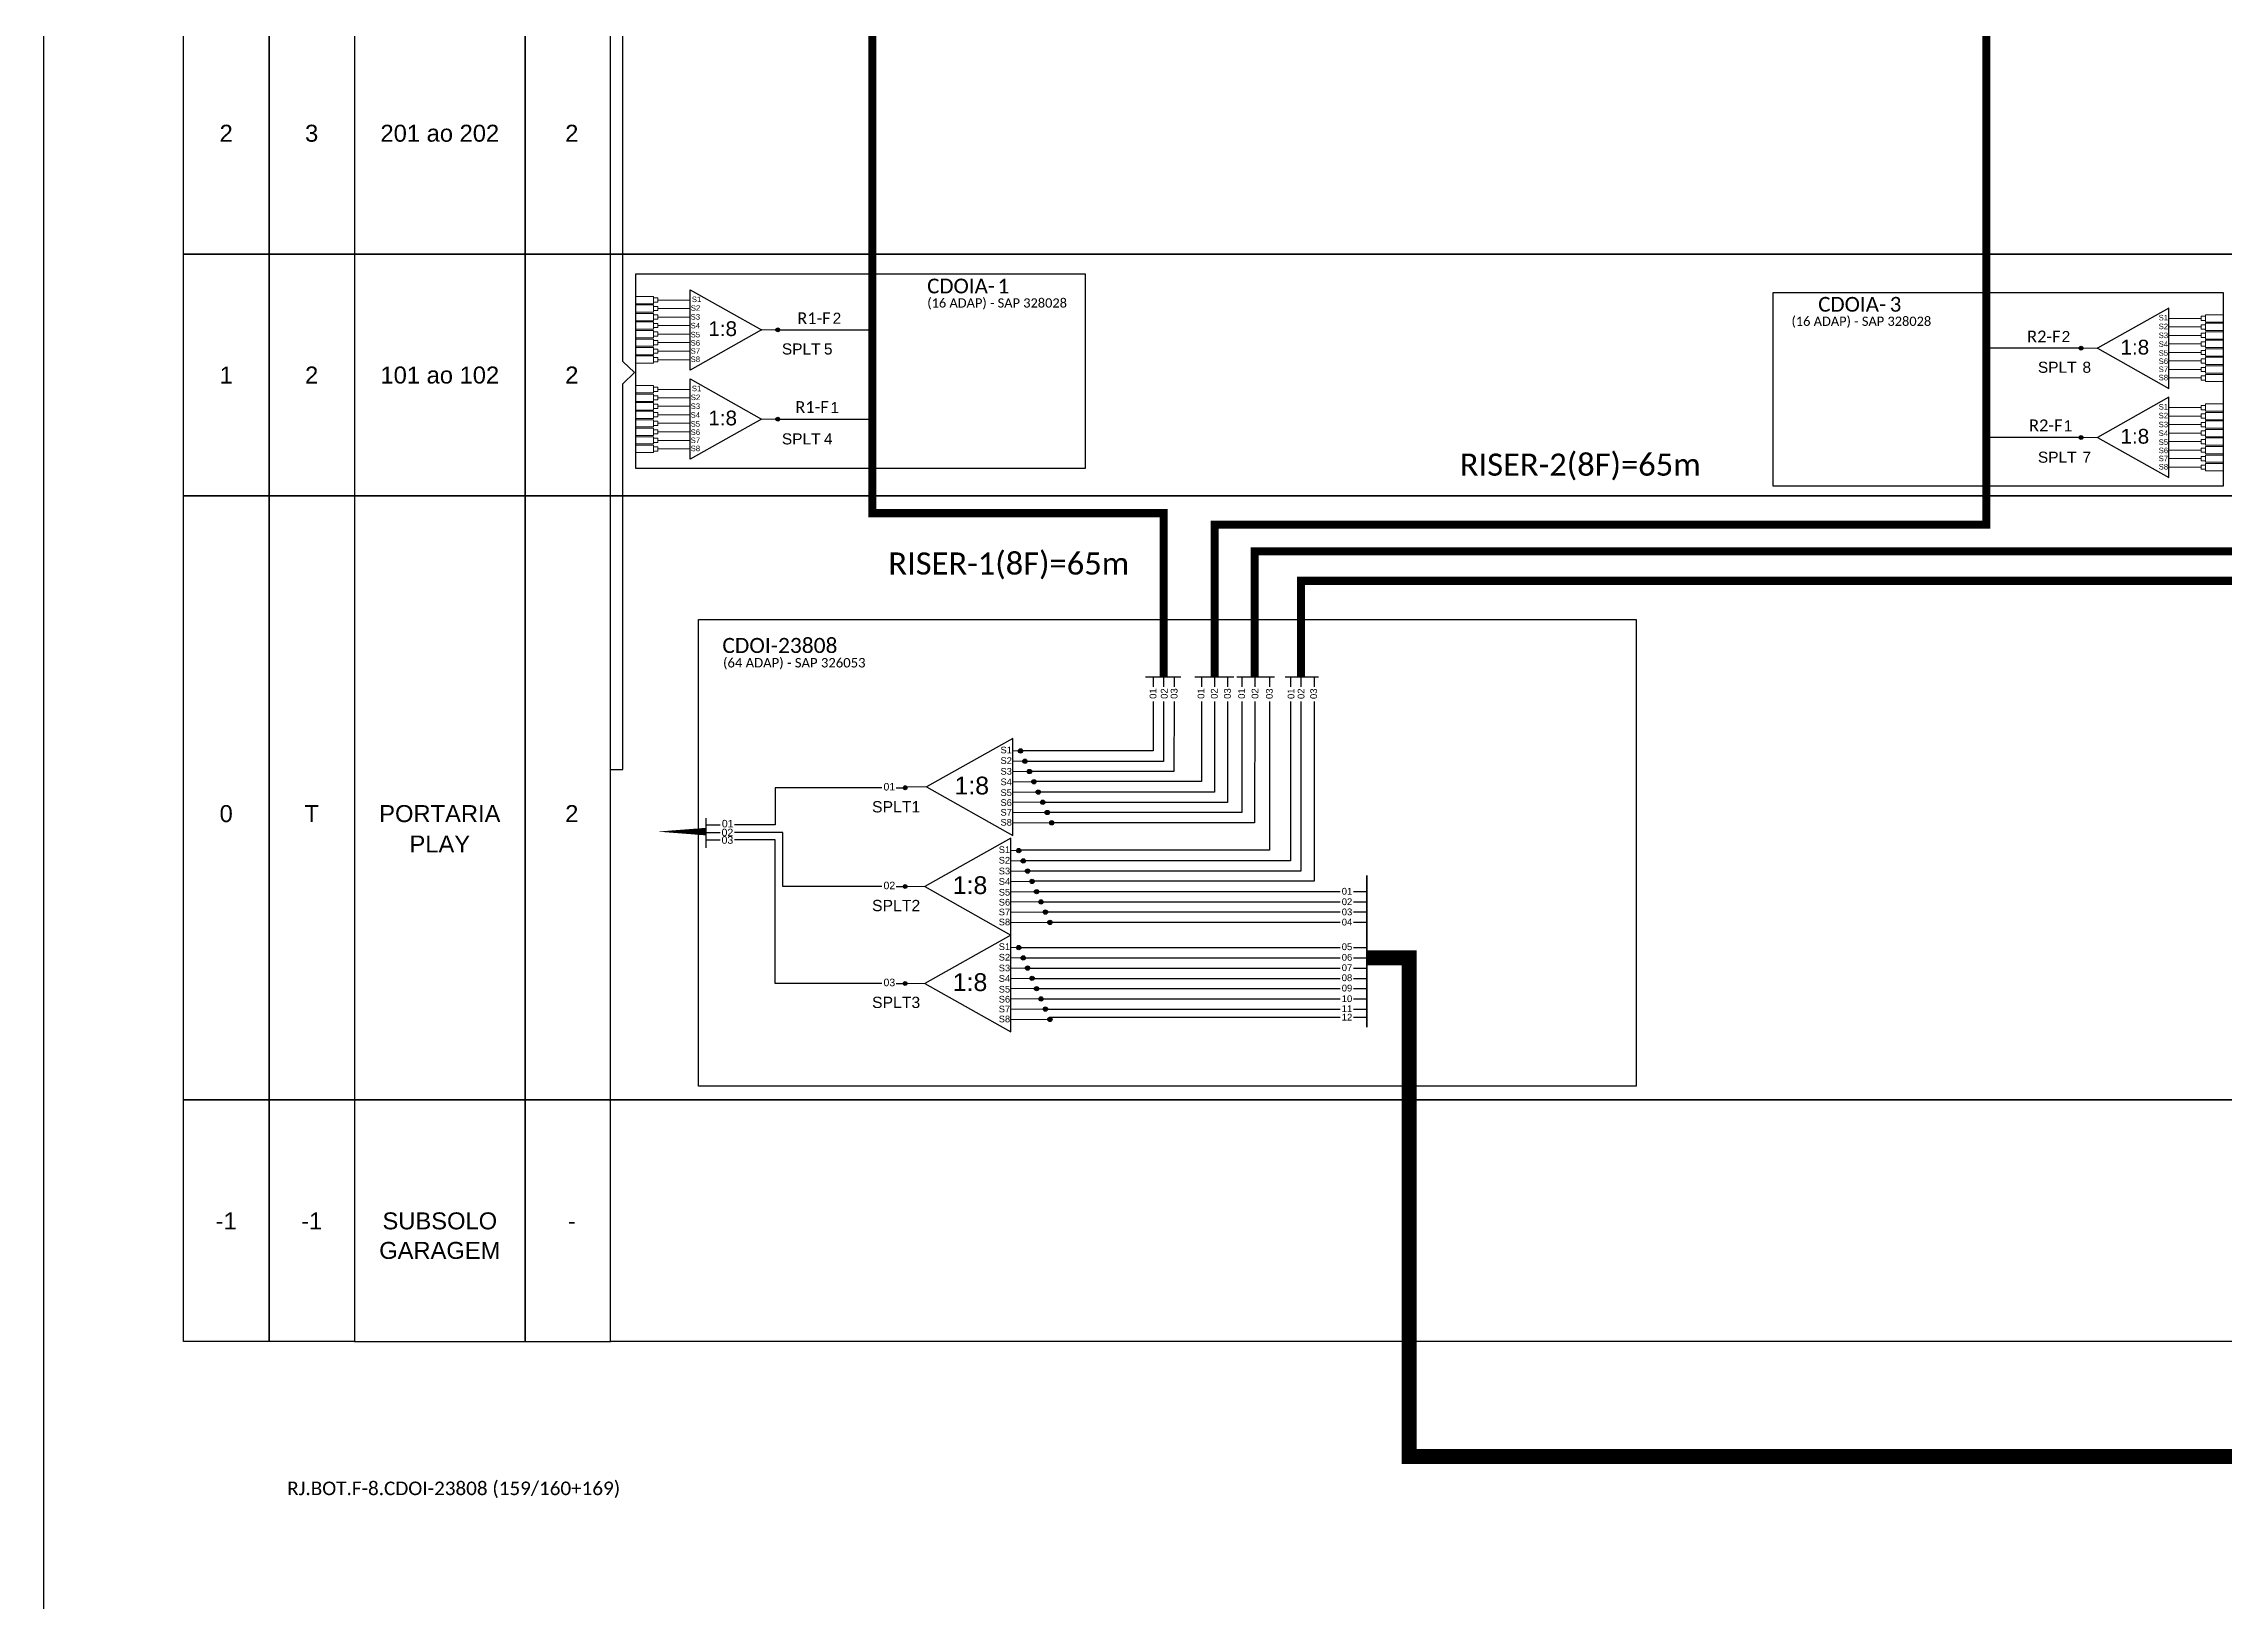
# Model space of a CAD drawing. Extents: x -89 to 749, y -559 to 1299.
# Drawn here: x -89.3 to 58.4, y -320.6 to -215.1 of the extents above; entities that cross this region are included whole.
import ezdxf
from ezdxf.enums import TextEntityAlignment as Align

# ---------------------------------------------------------------- set-up
doc = ezdxf.new("R2010")
doc.units = 0
doc.styles.add('ARIAL', font='arial.ttf')
doc.styles.add('WMF-Calibri0', font='CALIBRI.TTF')

# ---------------------------------------------------------------- blocks, each defined once
blk = doc.blocks.new('SPLT_1-8_DIV_DIR')
h = blk.add_hatch(color=3)
h.dxf.hatch_style = 1
edge = h.paths.add_edge_path()
edge.add_arc((12.77, 4.04), 0.242, 0, 360)
h = blk.add_hatch(color=3)
h.dxf.hatch_style = 1
edge = h.paths.add_edge_path()
edge.add_arc((13.27, 2.88), 0.242, 0, 360)
h = blk.add_hatch(color=3)
h.dxf.hatch_style = 1
edge = h.paths.add_edge_path()
edge.add_arc((13.77, 1.73), 0.242, 0, 360)
h = blk.add_hatch(color=3)
h.dxf.hatch_style = 1
edge = h.paths.add_edge_path()
edge.add_arc((14.27, 0.58), 0.242, 0, 360)
h = blk.add_hatch(color=3)
h.dxf.hatch_style = 1
edge = h.paths.add_edge_path()
edge.add_arc((14.77, -0.58), 0.242, 0, 360)
h = blk.add_hatch(color=3)
h.dxf.hatch_style = 1
edge = h.paths.add_edge_path()
edge.add_arc((15.27, -1.73), 0.242, 0, 360)
h = blk.add_hatch(color=3)
h.dxf.hatch_style = 1
edge = h.paths.add_edge_path()
edge.add_arc((15.77, -2.88), 0.242, 0, 360)
h = blk.add_hatch(color=3)
h.dxf.hatch_style = 1
edge = h.paths.add_edge_path()
edge.add_arc((16.27, -4.04), 0.242, 0, 360)
at = {"color": 1}
blk.add_lwpolyline([(11.89, 5.45), (2.22, 0), (11.89, -5.45), (11.89, 5.45)], dxfattribs=at)
at = {"color": 7, "lineweight": 0}
for points in [[(12.77, 4.04), (11.89, 4.04)], [(11.89, 2.88), (13.27, 2.88)], [(11.89, 1.73), (13.77, 1.73)], [(11.89, 0.58), (14.27, 0.58)], [(11.89, -0.58), (14.77, -0.58)], [(11.89, -1.73), (15.27, -1.73)], [(11.89, -2.88), (15.77, -2.88)], [(11.89, -4.04), (16.27, -4.04)]]:
    blk.add_lwpolyline(points, dxfattribs=at)
at = {"color": 1, "lineweight": 0}
blk.add_lwpolyline([(2.22, 0), (0, 0)], dxfattribs=at)
at = {"color": 3}
for centre in [(12.77, 4.04), (13.27, 2.88), (13.77, 1.73), (14.27, 0.58), (14.77, -0.58), (15.27, -1.73), (15.77, -2.88), (16.27, -4.04)]:
    blk.add_circle(centre, 0.242, dxfattribs=at)
at = {"color": 1, "style": 'ARIAL'}
for s, height, p in [('S1', 0.75, (10.52, 3.77)), ('S2', 0.75, (10.52, 2.58)), ('1:8', 2, (5.35, -0.85)), ('S3', 0.75, (10.52, 1.37)), ('S4', 0.75, (10.52, 0.19)), ('S5', 0.75, (10.52, -1.02)), ('S6', 0.75, (10.52, -2.14)), ('S7', 0.75, (10.52, -3.24)), ('S8', 0.75, (10.52, -4.36))]:
    blk.add_text(s, height=height, dxfattribs=at).set_placement(p)
blk = doc.blocks.new('SPLT_1-8_SC-APC')
at = {"color": 1}
blk.add_lwpolyline([(-7.37, -2.1), (-17.04, -7.55), (-7.37, -13), (-7.37, -2.1)], dxfattribs=at)
at = {"color": 3, "lineweight": 0}
for points in [[(-2.99, -3.51), (-7.37, -3.51)], [(-7.37, -4.66), (-2.99, -4.66)], [(-7.37, -5.82), (-2.99, -5.82)], [(-2.41, -3.02), (-2.41, -4)], [(-2.41, -3.02), (0, -3.02)], [(-2.41, -4), (0, -4)], [(-2.41, -4.17), (-2.41, -5.16)], [(-2.41, -4.17), (0, -4.17)], [(-2.41, -5.16), (0, -5.16)], [(-2.41, -5.32), (-2.41, -6.31)], [(-2.41, -5.32), (0, -5.32)], [(-7.37, -6.97), (-2.99, -6.97)], [(-7.37, -8.12), (-2.99, -8.12)], [(-2.41, -6.31), (0, -6.31)], [(-2.41, -6.48), (-2.41, -7.46)], [(-2.41, -6.48), (0, -6.48)], [(-2.41, -7.46), (0, -7.46)], [(-2.41, -7.63), (-2.41, -8.62)], [(-2.41, -7.63), (0, -7.63)], [(-2.41, -8.62), (0, -8.62)], [(-2.41, -8.78), (-2.41, -9.77)], [(-2.41, -8.78), (0, -8.78)], [(-7.37, -9.28), (-2.99, -9.28)], [(-7.37, -10.43), (-2.99, -10.43)], [(-7.37, -11.58), (-2.99, -11.58)], [(-2.41, -9.77), (0, -9.77)], [(-2.41, -9.94), (-2.41, -10.92)], [(-2.41, -9.94), (0, -9.94)], [(-2.41, -10.92), (0, -10.92)], [(-2.41, -11.09), (-2.41, -12.08)], [(-2.41, -11.09), (0, -11.09)], [(-2.41, -12.08), (0, -12.08)]]:
    blk.add_lwpolyline(points, dxfattribs=at)
for points in [[(-2.99, -3.22), (-2.41, -3.22), (-2.41, -3.8), (-2.99, -3.8)], [(-2.99, -4.38), (-2.41, -4.38), (-2.41, -4.95), (-2.99, -4.95)], [(-2.99, -5.53), (-2.41, -5.53), (-2.41, -6.1), (-2.99, -6.1)], [(-2.99, -6.68), (-2.41, -6.68), (-2.41, -7.26), (-2.99, -7.26)], [(-2.99, -7.84), (-2.41, -7.84), (-2.41, -8.41), (-2.99, -8.41)], [(-2.99, -8.99), (-2.41, -8.99), (-2.41, -9.56), (-2.99, -9.56)], [(-2.99, -10.14), (-2.41, -10.14), (-2.41, -10.72), (-2.99, -10.72)], [(-2.99, -11.3), (-2.41, -11.3), (-2.41, -11.87), (-2.99, -11.87)]]:
    blk.add_lwpolyline(points, close=True, dxfattribs=at)
at = {"color": 1, "lineweight": 0}
blk.add_lwpolyline([(-17.04, -7.55), (-19.26, -7.55)], dxfattribs=at)
at = {"color": 1, "style": 'ARIAL'}
for s, height, p in [('S1', 0.75, (-8.74, -3.78)), ('S2', 0.75, (-8.74, -4.97)), ('S3', 0.75, (-8.74, -6.18)), ('1:8', 2, (-13.91, -8.4)), ('S4', 0.75, (-8.74, -7.36)), ('S5', 0.75, (-8.74, -8.57)), ('S6', 0.75, (-8.74, -9.69)), ('S7', 0.75, (-8.74, -10.78)), ('S8', 0.75, (-8.74, -11.9))]:
    blk.add_text(s, height=height, dxfattribs=at).set_placement(p)

msp = doc.modelspace()

# ---------------------------------------------------------------- hatches: boundary and pattern name
h = msp.add_hatch(color=3)
h.dxf.hatch_style = 1
edge = h.paths.add_edge_path()
edge.add_arc((-39.59, -234.48), 0.128, 0, 360)
h = msp.add_hatch(color=3)
h.dxf.hatch_style = 1
edge = h.paths.add_edge_path()
edge.add_arc((48.69, -235.72), 0.128, 0, 360)
h = msp.add_hatch(color=3)
h.dxf.hatch_style = 1
edge = h.paths.add_edge_path()
edge.add_arc((-39.59, -240.53), 0.128, 0, 360)
h = msp.add_hatch(color=3)
h.dxf.hatch_style = 1
edge = h.paths.add_edge_path()
edge.add_arc((48.69, -241.77), 0.128, 0, 360)
h = msp.add_hatch(color=3)
h.dxf.hatch_style = 1
edge = h.paths.add_edge_path()
edge.add_arc((-30.96, -265.5), 0.131, 0, 360)
h = msp.add_hatch(color=3)
h.dxf.hatch_style = 1
edge = h.paths.add_edge_path()
edge.add_arc((-30.96, -272.19), 0.131, 0, 360)
h = msp.add_hatch(color=3)
h.dxf.hatch_style = 1
edge = h.paths.add_edge_path()
edge.add_arc((-30.96, -278.76), 0.131, 0, 360)

# ---------------------------------------------------------------- linework, layer by layer
at = {"color": 3}
msp.add_line((-44.45, -268.01), (-43.5, -268.01), dxfattribs=at)
at = {"color": 2}
for p, q in [((-39.25, -268.52), (-42.51, -268.52)), ((-39.25, -272.19), (-39.25, -268.52)), ((-32.53, -272.19), (-39.25, -272.19))]:
    msp.add_line(p, q, dxfattribs=at)
for p, q in [((-39.76, -269.03), (-42.51, -269.03)), ((-39.76, -278.76), (-39.76, -269.03)), ((-32.53, -278.76), (-39.76, -278.76))]:
    msp.add_line(p, q)
for points in [[(-89.32, -558.69), (749.25, -558.69), (749.25, 35.31), (-89.32, 35.31), (-89.32, -558.69)], [(-44.45, -269.03), (-43.5, -269.03)], [(-31.57, -278.76), (-30.96, -278.76)], [(94.76, -303.02), (94.76, -303.02), (-50.91, -303.02), (-50.91, -286.65), (60.04, -286.65), (65.83, -286.65)]]:
    msp.add_lwpolyline(points)
at = {"color": 5, "const_width": 0.55}
msp.add_lwpolyline([(-13.45, -257.99), (-13.45, -246.9), (-33.18, -246.9), (-33.18, -153.5)], dxfattribs=at)
at = {"color": 6, "const_width": 0.55}
msp.add_lwpolyline([(-10, -257.99), (-10, -247.67), (42.28, -247.67), (42.28, -155.47)], dxfattribs=at)
at = {"color": 30, "const_width": 0.55}
msp.add_lwpolyline([(-7.28, -257.99), (-7.28, -249.48), (112.49, -249.48), (112.49, -156.32)], dxfattribs=at)
at = {"color": 1}
for points, const_width in [([(-4.15, -257.99), (-4.15, -251.48), (187.94, -251.48), (187.94, -155.54)], 0.55), ([(0.31, -277.02), (3.18, -277.02), (3.18, -310.8), (334.92, -310.8), (334.92, -256.97), (347.3, -256.97)], 1), ([(0.31, -271.44), (0.31, -281.72)], 0.1)]:
    msp.add_lwpolyline(points, dxfattribs=dict(at, const_width=const_width))
at = {"color": 3}
for points in [[(-50.91, -264.26), (-50.08, -264.26), (-50.08, -238.14), (-49.3, -237.38), (-50.08, -236.63), (-50.08, -171.58), (-50.91, -171.58)], [(-32.53, -265.5), (-39.76, -265.5), (-39.76, -268.01), (-42.52, -268.01)], [(-31.57, -265.5), (-30.96, -265.5)], [(0.31, -272.54), (-0.59, -272.54)]]:
    msp.add_lwpolyline(points, dxfattribs=at)
for points in [[(-79.84, -212.98), (-74.05, -212.98), (-74.05, -229.35), (-79.84, -229.35)], [(-74.05, -212.98), (-68.27, -212.98), (-68.27, -229.35), (-74.05, -229.35)], [(-56.69, -212.98), (-68.27, -212.98), (-68.27, -229.35), (-56.69, -229.35)], [(-50.91, -212.98), (-56.69, -212.98), (-56.69, -229.35), (-50.91, -229.35)], [(-50.91, -212.98), (60.04, -212.98), (60.04, -229.35), (-50.91, -229.35)], [(-79.84, -229.35), (-74.05, -229.35), (-74.05, -245.72), (-79.84, -245.72)], [(-74.05, -229.35), (-68.27, -229.35), (-68.27, -245.72), (-74.05, -245.72)], [(-56.69, -229.35), (-68.27, -229.35), (-68.27, -245.72), (-56.69, -245.72)], [(-50.91, -229.35), (-56.69, -229.35), (-56.69, -245.72), (-50.91, -245.72)], [(-50.91, -229.35), (60.04, -229.35), (60.04, -245.72), (-50.91, -245.72)], [(-79.84, -245.72), (-74.05, -245.72), (-74.05, -286.65), (-79.84, -286.65)], [(-74.05, -245.72), (-68.27, -245.72), (-68.27, -286.65), (-74.05, -286.65)], [(-56.69, -245.72), (-68.27, -245.72), (-68.27, -286.65), (-56.69, -286.65)], [(-50.91, -245.72), (-56.69, -245.72), (-56.69, -286.65), (-50.91, -286.65)], [(-50.91, -245.72), (60.04, -245.72), (60.04, -286.65), (-50.91, -286.65)], [(-79.84, -286.65), (-74.05, -286.65), (-74.05, -303.02), (-79.84, -303.02)], [(-74.05, -286.65), (-68.27, -286.65), (-68.27, -303.02), (-74.05, -303.02)], [(-56.69, -286.65), (-68.27, -286.65), (-68.27, -303.02), (-56.69, -303.02)], [(-50.91, -286.65), (-56.69, -286.65), (-56.69, -303.02), (-50.91, -303.02)]]:
    msp.add_lwpolyline(points, close=True)
at = {"color": 1}
for points in [[(-49.22, -242.65), (-49.22, -242.65), (-49.22, -243.84), (-18.74, -243.84), (-18.74, -230.71), (-22.65, -230.71)], [(-45.53, -231.76), (-40.7, -234.48), (-45.53, -237.2), (-45.53, -231.76)], [(58.32, -243.89), (58.32, -243.89), (58.32, -245.08), (27.84, -245.08), (27.84, -231.95), (31.76, -231.95)], [(-45.53, -237.8), (-40.7, -240.53), (-45.53, -243.25), (-45.53, -237.8)], [(-5.22, -257.99), (-2.97, -257.99)], [(-4.86, -257.99), (-4.86, -258.66)], [(-4.15, -257.99), (-4.15, -258.66)], [(-3.26, -257.99), (-3.26, -258.66)], [(-4.86, -259.65), (-4.86, -270.45), (-22.82, -270.45)], [(-4.15, -259.65), (-4.15, -271.14), (-22.52, -271.14)], [(-3.26, -259.65), (-3.26, -271.82), (-22.22, -271.82)], [(-44.45, -267.57), (-44.45, -269.56)], [(-0.59, -276.32), (0.31, -276.32)]]:
    msp.add_lwpolyline(points, dxfattribs=at)
for points in [[(-18.74, -230.71), (-49.22, -230.71), (-49.22, -243.84), (-18.74, -243.84)], [(27.84, -231.95), (58.32, -231.95), (58.32, -245.08), (27.84, -245.08)], [(-44.95, -254.11), (18.55, -254.11), (18.55, -285.72), (-44.95, -285.72)]]:
    msp.add_lwpolyline(points, close=True, dxfattribs=at)
at = {"color": 3, "lineweight": 0}
for points in [[(-48.01, -232.21), (-49.22, -232.21)], [(-48.01, -232.71), (-49.22, -232.71)], [(-48.01, -232.79), (-49.22, -232.79)], [(-48.01, -233.28), (-49.22, -233.28)], [(-48.01, -233.37), (-49.22, -233.37)], [(-48.01, -232.21), (-48.01, -232.71)], [(-48.01, -232.79), (-48.01, -233.28)], [(-48.01, -233.37), (-48.01, -233.86)], [(-47.72, -232.46), (-45.53, -232.46)], [(-45.53, -233.04), (-47.72, -233.04)], [(-48.01, -233.86), (-49.22, -233.86)], [(-48.01, -233.94), (-49.22, -233.94)], [(-48.01, -234.44), (-49.22, -234.44)], [(-48.01, -234.52), (-49.22, -234.52)], [(-48.01, -233.94), (-48.01, -234.44)], [(-48.01, -234.52), (-48.01, -235.01)], [(-45.53, -233.61), (-47.72, -233.61)], [(-45.53, -234.19), (-47.72, -234.19)], [(-45.53, -234.77), (-47.72, -234.77)], [(-48.01, -235.01), (-49.22, -235.01)], [(-48.01, -235.1), (-49.22, -235.1)], [(-48.01, -235.59), (-49.22, -235.59)], [(-48.01, -235.67), (-49.22, -235.67)], [(-48.01, -236.17), (-49.22, -236.17)], [(-48.01, -236.25), (-49.22, -236.25)], [(-48.01, -235.1), (-48.01, -235.59)], [(-48.01, -235.67), (-48.01, -236.17)], [(-48.01, -236.25), (-48.01, -236.74)], [(-45.53, -235.34), (-47.72, -235.34)], [(-45.53, -235.92), (-47.72, -235.92)], [(-48.01, -236.74), (-49.22, -236.74)], [(-45.53, -236.5), (-47.72, -236.5)], [(-48.01, -238.26), (-49.22, -238.26)], [(-48.01, -238.75), (-49.22, -238.75)], [(-48.01, -238.84), (-49.22, -238.84)], [(-48.01, -238.26), (-48.01, -238.75)], [(-48.01, -238.84), (-48.01, -239.33)], [(-47.72, -238.51), (-45.53, -238.51)], [(-45.53, -239.08), (-47.72, -239.08)], [(-48.01, -239.33), (-49.22, -239.33)], [(-48.01, -239.41), (-49.22, -239.41)], [(-48.01, -239.91), (-49.22, -239.91)], [(-48.01, -239.99), (-49.22, -239.99)], [(-48.01, -240.48), (-49.22, -240.48)], [(-48.01, -240.57), (-49.22, -240.57)], [(-48.01, -239.41), (-48.01, -239.91)], [(-48.01, -239.99), (-48.01, -240.48)], [(-48.01, -240.57), (-48.01, -241.06)], [(-45.53, -239.66), (-47.72, -239.66)], [(-45.53, -240.24), (-47.72, -240.24)], [(-48.01, -241.06), (-49.22, -241.06)], [(-48.01, -241.14), (-49.22, -241.14)], [(-48.01, -241.64), (-49.22, -241.64)], [(-48.01, -241.72), (-49.22, -241.72)], [(-48.01, -242.21), (-49.22, -242.21)], [(-48.01, -241.14), (-48.01, -241.64)], [(-48.01, -241.72), (-48.01, -242.21)], [(-45.53, -240.81), (-47.72, -240.81)], [(-45.53, -241.39), (-47.72, -241.39)], [(-45.53, -241.97), (-47.72, -241.97)], [(-48.01, -242.3), (-49.22, -242.3)], [(-48.01, -242.79), (-49.22, -242.79)], [(-48.01, -242.3), (-48.01, -242.79)], [(-45.53, -242.54), (-47.72, -242.54)]]:
    msp.add_lwpolyline(points, dxfattribs=at)
for points in [[(-47.72, -232.32), (-48.01, -232.32), (-48.01, -232.6), (-47.72, -232.6)], [(-47.72, -232.89), (-48.01, -232.89), (-48.01, -233.18), (-47.72, -233.18)], [(-47.72, -233.47), (-48.01, -233.47), (-48.01, -233.76), (-47.72, -233.76)], [(-47.72, -234.05), (-48.01, -234.05), (-48.01, -234.33), (-47.72, -234.33)], [(-47.72, -234.62), (-48.01, -234.62), (-48.01, -234.91), (-47.72, -234.91)], [(-47.72, -235.2), (-48.01, -235.2), (-48.01, -235.49), (-47.72, -235.49)], [(-47.72, -235.78), (-48.01, -235.78), (-48.01, -236.06), (-47.72, -236.06)], [(-47.72, -236.35), (-48.01, -236.35), (-48.01, -236.64), (-47.72, -236.64)], [(-47.72, -238.36), (-48.01, -238.36), (-48.01, -238.65), (-47.72, -238.65)], [(-47.72, -238.94), (-48.01, -238.94), (-48.01, -239.23), (-47.72, -239.23)], [(-47.72, -239.52), (-48.01, -239.52), (-48.01, -239.8), (-47.72, -239.8)], [(-47.72, -240.09), (-48.01, -240.09), (-48.01, -240.38), (-47.72, -240.38)], [(-47.72, -240.67), (-48.01, -240.67), (-48.01, -240.96), (-47.72, -240.96)], [(-47.72, -241.25), (-48.01, -241.25), (-48.01, -241.53), (-47.72, -241.53)], [(-47.72, -241.82), (-48.01, -241.82), (-48.01, -242.11), (-47.72, -242.11)], [(-47.72, -242.4), (-48.01, -242.4), (-48.01, -242.69), (-47.72, -242.69)]]:
    msp.add_lwpolyline(points, close=True, dxfattribs=at)
at = {"color": 1, "lineweight": 0}
for points in [[(-40.7, -234.48), (-39.59, -234.48)], [(-40.7, -240.53), (-39.59, -240.53)]]:
    msp.add_lwpolyline(points, dxfattribs=at)
at = {"color": 5}
for points in [[(-39.59, -234.48), (-33.18, -234.48)], [(-39.59, -240.53), (-33.18, -240.53)], [(-14.68, -257.99), (-12.28, -257.99)], [(-14.16, -257.99), (-14.16, -258.66)], [(-13.45, -257.99), (-13.45, -258.66)], [(-12.74, -257.99), (-12.74, -258.66)], [(-14.16, -259.65), (-14.17, -262.99), (-23, -262.99)], [(-13.45, -259.65), (-13.45, -263.71), (-22.7, -263.71)], [(-12.74, -259.65), (-12.75, -264.4), (-22.4, -264.4)], [(-23.29, -262.99), (-23.29, -262.99)], [(-23.41, -269.73), (-23.41, -269.73)], [(-1.5, -272.54), (-21.91, -272.54)], [(-1.5, -273.24), (-21.61, -273.24)], [(-1.5, -273.93), (-21.31, -273.93)], [(-1.5, -274.63), (-21.01, -274.63)], [(0.31, -274.63), (-0.59, -274.63)], [(-23.41, -276.3), (-23.41, -276.3)], [(-23.26, -276.32), (-1.5, -276.32)], [(-22.96, -277.02), (-1.5, -277.02)], [(-22.66, -277.71), (-1.5, -277.71)], [(-22.36, -278.41), (-1.5, -278.41)], [(-22.06, -279.1), (-1.5, -279.1)], [(-21.76, -279.8), (-1.5, -279.8)], [(-21.46, -280.49), (-1.5, -280.49)], [(-21.21, -281.05), (-1.5, -281.05)]]:
    msp.add_lwpolyline(points, dxfattribs=at)
at = {"color": 6}
for points in [[(48.69, -235.72), (42.28, -235.72)], [(48.69, -241.77), (42.28, -241.77)], [(-11.34, -257.99), (-8.7, -257.99)], [(-10.89, -257.99), (-10.89, -258.66)], [(-10, -257.99), (-10, -258.66)], [(-9.12, -257.99), (-9.12, -258.66)], [(-10.89, -259.65), (-10.89, -265.08), (-22.1, -265.08)], [(-10, -259.65), (-10.01, -265.8), (-21.8, -265.8)], [(-9.12, -259.65), (-9.12, -266.49), (-21.5, -266.49)], [(-0.59, -278.41), (0.31, -278.41)]]:
    msp.add_lwpolyline(points, dxfattribs=at)
at = {"color": 30}
for points in [[(-8.49, -257.99), (-5.95, -257.99)], [(-8.15, -257.99), (-8.15, -258.66)], [(-7.28, -257.99), (-7.28, -258.66)], [(-6.28, -257.99), (-6.28, -258.66)], [(-6.28, -259.65), (-6.29, -269.73), (-23.12, -269.73)], [(-8.15, -259.65), (-8.15, -267.18), (-21.19, -267.18)], [(-7.28, -259.65), (-7.29, -267.88), (-20.89, -267.88)], [(-0.59, -280.49), (0.31, -280.49)]]:
    msp.add_lwpolyline(points, dxfattribs=at)
at = {"color": 1}
msp.add_lwpolyline([(-73.1, -314.42, 0, 0, 0), (-47.73, -314.42, 0, 0, 0), (-47.73, -268.47, 0, 0.51, 0), (-44.45, -268.47, 0.51, 0.51, 0)], format="xyseb", dxfattribs=at)
at = {"color": 2}
for points in [[(-44.45, -268.52), (-43.5, -268.52)], [(-31.57, -272.19), (-30.96, -272.19)], [(0.31, -273.24), (-0.59, -273.24)]]:
    msp.add_lwpolyline(points, dxfattribs=at)
at = {"color": 7}
msp.add_lwpolyline([(0.31, -273.93), (-0.59, -273.93)], dxfattribs=at)
at = {"color": 204}
msp.add_lwpolyline([(-0.59, -277.02), (0.31, -277.02)], dxfattribs=at)
at = {"color": 36}
msp.add_lwpolyline([(-0.59, -277.71), (0.31, -277.71)], dxfattribs=at)
at = {"color": 250}
msp.add_lwpolyline([(-0.59, -279.1), (0.31, -279.1)], dxfattribs=at)
at = {"color": 252}
msp.add_lwpolyline([(-0.59, -279.8), (0.31, -279.8)], dxfattribs=at)
at = {"color": 151}
msp.add_lwpolyline([(-0.59, -281.05), (0.31, -281.05)], dxfattribs=at)
at = {"color": 3}
for centre, radius in [((-39.59, -234.48), 0.128), ((48.69, -235.72), 0.128), ((-39.59, -240.53), 0.128), ((48.69, -241.77), 0.128), ((-30.96, -265.5), 0.131), ((-30.96, -272.19), 0.131), ((-30.96, -278.76), 0.131)]:
    msp.add_circle(centre, radius, dxfattribs=at)
for p in [(-40.7, -234.48), (49.8, -235.72)]:
    msp.add_point(p)

# ---------------------------------------------------------------- block references
at = {"color": 3, "xscale": 0.5, "yscale": 0.5, "zscale": 0.5}
for p in [(58.32, -231.95), (58.32, -237.99)]:
    msp.add_blockref('SPLT_1-8_SC-APC', p, dxfattribs=at)
at = {"xscale": 0.6026190509762615, "yscale": 0.6026190509762615, "zscale": 0.6026190509762615}
for p in [(-30.84, -265.44), (-30.96, -272.19), (-30.96, -278.76)]:
    msp.add_blockref('SPLT_1-8_DIV_DIR', p, dxfattribs=at)

# ---------------------------------------------------------------- texts
at = {"style": 'ARIAL'}
for s, height, p in [('2', 1.15, (-76.95, -221.16)), ('3', 1.15, (-71.16, -221.16)), ('201 ao 202', 1.15, (-62.48, -221.16)), ('2', 1.15, (-53.54, -221.16)), ('1', 1.15, (-76.95, -237.54)), ('2', 1.15, (-71.16, -237.54)), ('101 ao 102', 1.15, (-62.48, -237.54)), ('2', 1.15, (-53.54, -237.54)), ('01', 0.51, (-32.03, -265.43)), ('0', 1.15, (-76.95, -267.25)), ('T', 1.15, (-71.16, -267.25)), ('PORTARIA', 1.15, (-62.48, -267.25)), ('2', 1.15, (-53.54, -267.25)), ('PLAY', 1.15, (-62.48, -269.31)), ('02', 0.51, (-43, -268.53)), ('03', 0.51, (-43, -269.04)), ('01', 0.51, (-42.98, -267.93)), ('02', 0.51, (-32.03, -272.12)), ('01', 0.46, (-1.03, -272.51)), ('02', 0.46, (-1.03, -273.22)), ('03', 0.46, (-1.03, -273.91)), ('04', 0.46, (-1.03, -274.6)), ('05', 0.46, (-1.03, -276.27)), ('06', 0.46, (-1.03, -276.99)), ('07', 0.46, (-1.03, -277.69)), ('03', 0.51, (-32.03, -278.69)), ('08', 0.46, (-1.03, -278.37)), ('09', 0.46, (-1.03, -279.07)), ('10', 0.46, (-1.03, -279.79)), ('11', 0.46, (-1.03, -280.46)), ('12', 0.46, (-1.03, -281.04)), ('-1', 1.15, (-76.95, -294.84)), ('-1', 1.15, (-71.16, -294.84)), ('SUBSOLO', 1.15, (-62.48, -294.84)), ('-', 1.15, (-53.54, -294.84)), ('GARAGEM', 1.15, (-62.48, -296.84))]:
    msp.add_text(s, height=height, dxfattribs=at).set_placement(p, align=Align.MIDDLE_CENTER)
at = {"color": 1}
for s, height, style, p in [('CDOIA-', 1, 'WMF-Calibri0', (-29.47, -232.01)), ('1', 1, 'WMF-Calibri0', (-24.7, -232.01)), ('S2', 0.375, 'ARIAL', (-45.48, -233.19)), ('S1', 0.375, 'ARIAL', (-45.41, -232.6)), ('CDOIA-', 1, 'WMF-Calibri0', (30.89, -233.25)), ('3', 1, 'WMF-Calibri0', (35.73, -233.25)), ('S5', 0.375, 'ARIAL', (-45.49, -234.99)), ('S3', 0.375, 'ARIAL', (-45.49, -233.79)), ('S4', 0.375, 'ARIAL', (-45.49, -234.38)), ('1:8', 1, 'ARIAL', (-44.29, -234.9)), ('S6', 0.375, 'ARIAL', (-45.49, -235.55)), ('S7', 0.375, 'ARIAL', (-45.49, -236.1)), ('S8', 0.375, 'ARIAL', (-45.49, -236.66)), ('S2', 0.375, 'ARIAL', (-45.48, -239.24)), ('S1', 0.375, 'ARIAL', (-45.41, -238.64)), ('S5', 0.375, 'ARIAL', (-45.49, -241.04)), ('S3', 0.375, 'ARIAL', (-45.49, -239.84)), ('S4', 0.375, 'ARIAL', (-45.49, -240.43)), ('1:8', 1, 'ARIAL', (-44.29, -240.95)), ('S6', 0.375, 'ARIAL', (-45.49, -241.6)), ('S7', 0.375, 'ARIAL', (-45.49, -242.15)), ('S8', 0.375, 'ARIAL', (-45.49, -242.7)), ('CDOI-23808', 1.02, 'WMF-Calibri0', (-43.34, -256.37))]:
    msp.add_text(s, height=height, dxfattribs=dict(at, style=style)).set_placement(p)
at = {"color": 5, "style": 'WMF-Calibri0'}
for s, height, p in [('R1-F', 0.8, (-38.27, -234.09)), ('R1-F', 0.8, (-38.4, -240.11)), ('RISER-1(8F)=65m', 1.5, (-32.1, -251.06))]:
    msp.add_text(s, height=height, dxfattribs=at).set_placement(p)
at = {"color": 5, "style": 'ARIAL'}
for s, p in [('2', (-35.58, -234.07)), ('1', (-35.72, -240.12))]:
    msp.add_text(s, height=0.75, dxfattribs=at).set_placement(p, align=Align.CENTER)
at = {"color": 1, "style": 'WMF-Calibri0'}
for s, height, p in [('(16 ADAP) - SAP 328028', 0.625, (-24.73, -232.97)), ('(16 ADAP) - SAP 328028', 0.625, (33.81, -234.21)), ('(64 ADAP) - SAP 326053', 0.6374, (-38.47, -257.35))]:
    msp.add_text(s, height=height, dxfattribs=at).set_placement(p, align=Align.CENTER)
at = {"color": 6, "style": 'WMF-Calibri0'}
for s, height, p in [('R2-F', 0.8, (45.04, -235.33)), ('R2-F', 0.8, (45.17, -241.35)), ('RISER-2(8F)=65m', 1.5, (6.61, -244.36))]:
    msp.add_text(s, height=height, dxfattribs=at).set_placement(p)
at = {"color": 6, "style": 'ARIAL'}
for s, p in [('2', (47.67, -235.31)), ('1', (47.81, -241.36))]:
    msp.add_text(s, height=0.75, dxfattribs=at).set_placement(p, align=Align.CENTER)
at = {"color": 7, "style": 'ARIAL'}
for s, p in [('SPLT', (-38, -236.15)), ('5', (-36.17, -236.15)), ('SPLT', (47.08, -237.39)), ('8', (49.08, -237.39)), ('SPLT', (-38, -242.24)), ('4', (-36.17, -242.24)), ('SPLT', (47.08, -243.48)), ('7', (49.08, -243.48))]:
    msp.add_text(s, height=0.75, dxfattribs=at).set_placement(p, align=Align.CENTER)
at = {"style": 'ARIAL'}
for s, p in [('01', (-14.17, -259.12)), ('02', (-13.41, -259.12)), ('03', (-12.74, -259.12)), ('01', (-10.92, -259.12)), ('02', (-10.02, -259.12)), ('03', (-9.13, -259.12)), ('01', (-8.17, -259.12)), ('02', (-7.26, -259.12)), ('03', (-6.29, -259.13)), ('01', (-4.82, -259.13)), ('02', (-4.14, -259.13)), ('03', (-3.29, -259.13))]:
    msp.add_text(s, height=0.46, rotation=90, dxfattribs=at).set_placement(p, align=Align.MIDDLE_CENTER)
for s, p in [('SPLT1', (-31.57, -267.17)), ('SPLT2', (-31.57, -273.86)), ('SPLT3', (-31.57, -280.42))]:
    msp.add_text(s, height=0.765, dxfattribs=at).set_placement(p, align=Align.CENTER)
at = {"color": 1, "style": 'WMF-Calibri0'}
msp.add_text('RJ.BOT.F-8.CDOI-23808 (159/160+169)', height=0.9178, dxfattribs=at).set_placement((-61.54, -312.96, 1.02), align=Align.MIDDLE_CENTER)

doc.saveas('drawing.dxf')
